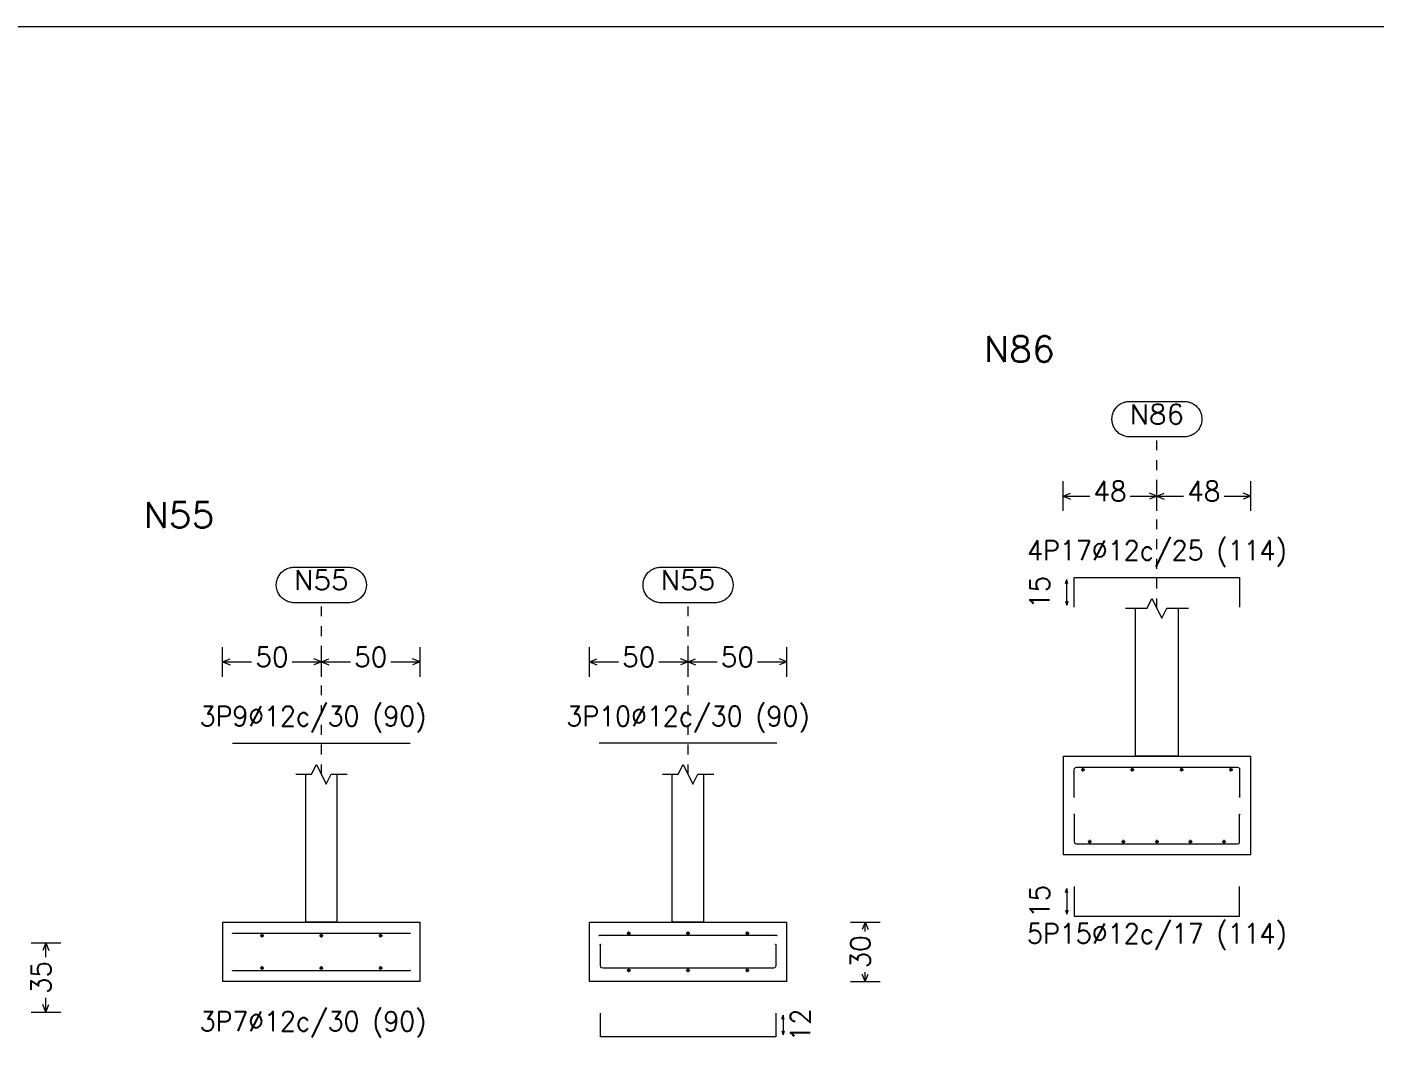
# Model space of a CAD drawing. Header units: millimetres. Extents: x -252 to 259, y -4 to 137.
# Drawn here: x -128.89 to -115.23, y 108.67 to 118.92 of the extents above; entities that cross this region are included whole.
import ezdxf
from ezdxf.enums import TextEntityAlignment as Align

# ---------------------------------------------------------------- set-up
doc = ezdxf.new("R2010")
doc.units = ezdxf.units.MM
doc.linetypes.add('CYPE_PUNTO', pattern=[0.075, 0, -0.075])
for name, color, linetype, lineweight in [('CIM_COTAS', 2, 'Continuous', 0), ('CIM_DIB_ARMADOS', 4, 'Continuous', 0), ('CIM_GEOMETRIA', 2, 'Continuous', 0), ('CIM_REFEREN', 2, 'Continuous', 0), ('CIM_TXT_ARMADOS', 3, 'Continuous', 0), ('RECUAD_LIMITES', 2, 'Continuous', 0)]:
    doc.layers.add(name, color=color, linetype=linetype, lineweight=lineweight)
doc.styles.add('CYPETXT', font='romans__.ttf', dxfattribs={"height": 0.2})

msp = doc.modelspace()

# ---------------------------------------------------------------- hatches: boundary and pattern name
at = {"layer": 'CIM_DIB_ARMADOS'}
h = msp.add_hatch(color=256, dxfattribs=at)
edge = h.paths.add_edge_path(flags=0)
edge.add_arc((-118.282, 111.122), 0.0016, 0, 360)
h = msp.add_hatch(color=256, dxfattribs=at)
edge = h.paths.add_edge_path(flags=0)
edge.add_arc((-116.606, 111.122), 0.0016, 0, 360)
h = msp.add_hatch(color=256, dxfattribs=at)
edge = h.paths.add_edge_path(flags=0)
edge.add_arc((-118.282, 110.946), 0.0016, 0, 360)
h = msp.add_hatch(color=256, dxfattribs=at)
edge = h.paths.add_edge_path(flags=0)
edge.add_arc((-116.606, 110.946), 0.0016, 0, 360)
h = msp.add_hatch(color=256, dxfattribs=at)
edge = h.paths.add_edge_path(flags=0)
edge.add_arc((-126.809, 109.74), 0.0016, 0, 360)
h = msp.add_hatch(color=256, dxfattribs=at)
edge = h.paths.add_edge_path(flags=0)
edge.add_arc((-125.009, 109.74), 0.0016, 0, 360)
h = msp.add_hatch(color=256, dxfattribs=at)
edge = h.paths.add_edge_path(flags=0)
edge.add_arc((-123.094, 109.716), 0.0016, 0, 360)
h = msp.add_hatch(color=256, dxfattribs=at)
edge = h.paths.add_edge_path(flags=0)
edge.add_arc((-121.294, 109.716), 0.0016, 0, 360)
h = msp.add_hatch(color=256, dxfattribs=at)
edge = h.paths.add_edge_path(flags=0)
edge.add_arc((-123.082, 109.628), 0.0016, 0, 360)
h = msp.add_hatch(color=256, dxfattribs=at)
edge = h.paths.add_edge_path(flags=0)
edge.add_arc((-121.306, 109.628), 0.0016, 0, 360)
h = msp.add_hatch(color=256, dxfattribs=at)
edge = h.paths.add_edge_path(flags=0)
edge.add_arc((-126.809, 109.364), 0.0016, 0, 360)
h = msp.add_hatch(color=256, dxfattribs=at)
edge = h.paths.add_edge_path(flags=0)
edge.add_arc((-125.009, 109.364), 0.0016, 0, 360)

# ---------------------------------------------------------------- linework, layer by layer
at = {"layer": 'CIM_COTAS', "linetype": 'CYPE_PUNTO'}
for p, q in [((-117.444, 113.034), (-117.444, 114.77)), ((-125.909, 111.352), (-125.909, 113.09)), ((-122.194, 111.352), (-122.194, 113.09))]:
    msp.add_line(p, q, dxfattribs=at)
at = {"layer": 'CIM_COTAS'}
for p, q in [((-118.394, 114.02), (-118.394, 114.32)), ((-117.444, 114.02), (-117.444, 114.32)), ((-117.444, 114.02), (-117.444, 114.32)), ((-116.494, 114.02), (-116.494, 114.32)), ((-118.394, 114.17), (-118.319, 114.2)), ((-117.444, 114.17), (-117.519, 114.2)), ((-117.444, 114.17), (-117.369, 114.2)), ((-116.494, 114.17), (-116.569, 114.2)), ((-118.394, 114.17), (-118.319, 114.14)), ((-118.394, 114.17), (-118.125, 114.17)), ((-117.714, 114.17), (-117.444, 114.17)), ((-117.444, 114.17), (-117.519, 114.14)), ((-117.444, 114.17), (-117.369, 114.14)), ((-117.444, 114.17), (-117.175, 114.17)), ((-116.764, 114.17), (-116.494, 114.17)), ((-116.494, 114.17), (-116.569, 114.14)), ((-126.909, 112.34), (-126.909, 112.64)), ((-125.909, 112.34), (-125.909, 112.64)), ((-125.909, 112.34), (-125.909, 112.64)), ((-124.909, 112.34), (-124.909, 112.64)), ((-123.194, 112.34), (-123.194, 112.64)), ((-122.194, 112.34), (-122.194, 112.64)), ((-122.194, 112.34), (-122.194, 112.64)), ((-121.194, 112.34), (-121.194, 112.64)), ((-126.909, 112.49), (-126.834, 112.52)), ((-126.909, 112.49), (-126.834, 112.46)), ((-126.909, 112.49), (-126.615, 112.49)), ((-126.204, 112.49), (-125.909, 112.49)), ((-125.909, 112.49), (-125.984, 112.52)), ((-125.909, 112.49), (-125.984, 112.46)), ((-125.909, 112.49), (-125.834, 112.52)), ((-125.909, 112.49), (-125.834, 112.46)), ((-125.909, 112.49), (-125.615, 112.49)), ((-125.204, 112.49), (-124.909, 112.49)), ((-124.909, 112.49), (-124.984, 112.52)), ((-124.909, 112.49), (-124.984, 112.46)), ((-123.194, 112.49), (-123.119, 112.52)), ((-123.194, 112.49), (-123.119, 112.46)), ((-123.194, 112.49), (-122.9, 112.49)), ((-122.489, 112.49), (-122.194, 112.49)), ((-122.194, 112.49), (-122.269, 112.52)), ((-122.194, 112.49), (-122.269, 112.46)), ((-122.194, 112.49), (-122.119, 112.52)), ((-122.194, 112.49), (-122.119, 112.46)), ((-122.194, 112.49), (-121.9, 112.49)), ((-121.489, 112.49), (-121.194, 112.49)), ((-121.194, 112.49), (-121.269, 112.52)), ((-121.194, 112.49), (-121.269, 112.46)), ((-120.549, 109.852), (-120.249, 109.852)), ((-120.399, 109.852), (-120.429, 109.777)), ((-120.399, 109.852), (-120.369, 109.777)), ((-120.399, 109.758), (-120.399, 109.852)), ((-128.849, 109.642), (-128.549, 109.642)), ((-128.699, 109.642), (-128.729, 109.567)), ((-128.699, 109.642), (-128.669, 109.567)), ((-128.699, 109.497), (-128.699, 109.642)), ((-120.399, 109.252), (-120.429, 109.327)), ((-120.399, 109.252), (-120.399, 109.347)), ((-120.399, 109.252), (-120.369, 109.327)), ((-120.549, 109.252), (-120.249, 109.252)), ((-128.699, 108.942), (-128.729, 109.017)), ((-128.699, 108.942), (-128.699, 109.086)), ((-128.699, 108.942), (-128.669, 109.017)), ((-128.849, 108.942), (-128.549, 108.942))]:
    msp.add_line(p, q, dxfattribs=at)
for points in [[(-117.168, 115.13), (-117.156, 115.13), (-117.144, 115.129), (-117.132, 115.127), (-117.121, 115.124), (-117.109, 115.12), (-117.098, 115.116), (-117.087, 115.111), (-117.077, 115.105), (-117.066, 115.099), (-117.057, 115.091), (-117.048, 115.084), (-117.039, 115.075), (-117.031, 115.066), (-117.023, 115.057), (-117.017, 115.047), (-117.01, 115.037), (-117.005, 115.026), (-117, 115.015), (-116.996, 115.004), (-116.993, 114.992), (-116.991, 114.98), (-116.989, 114.968), (-116.988, 114.956), (-116.988, 114.944), (-116.989, 114.932), (-116.991, 114.92), (-116.993, 114.908), (-116.996, 114.897), (-117, 114.885), (-117.005, 114.874), (-117.01, 114.864), (-117.017, 114.853), (-117.023, 114.843), (-117.031, 114.834), (-117.039, 114.825), (-117.048, 114.817), (-117.057, 114.809), (-117.066, 114.802), (-117.077, 114.795), (-117.087, 114.79), (-117.098, 114.784), (-117.109, 114.78), (-117.121, 114.777), (-117.132, 114.774), (-117.144, 114.772), (-117.156, 114.771), (-117.168, 114.77), (-117.72, 114.77), (-117.732, 114.771), (-117.744, 114.772), (-117.756, 114.774), (-117.768, 114.777), (-117.779, 114.78), (-117.791, 114.784), (-117.801, 114.79), (-117.812, 114.795), (-117.822, 114.802), (-117.832, 114.809), (-117.841, 114.817), (-117.85, 114.825), (-117.858, 114.834), (-117.865, 114.843), (-117.872, 114.853), (-117.878, 114.864), (-117.884, 114.874), (-117.888, 114.885), (-117.892, 114.897), (-117.895, 114.908), (-117.898, 114.92), (-117.899, 114.932), (-117.9, 114.944), (-117.9, 114.956), (-117.899, 114.968), (-117.898, 114.98), (-117.895, 114.992), (-117.892, 115.004), (-117.888, 115.015), (-117.884, 115.026), (-117.878, 115.037), (-117.872, 115.047), (-117.865, 115.057), (-117.858, 115.066), (-117.85, 115.075), (-117.841, 115.084), (-117.832, 115.091), (-117.822, 115.099), (-117.812, 115.105), (-117.801, 115.111), (-117.791, 115.116), (-117.779, 115.12), (-117.768, 115.124), (-117.756, 115.127), (-117.744, 115.129), (-117.732, 115.13), (-117.72, 115.13), (-117.168, 115.13)], [(-125.633, 113.45), (-125.621, 113.45), (-125.609, 113.448), (-125.597, 113.446), (-125.586, 113.444), (-125.574, 113.44), (-125.563, 113.436), (-125.552, 113.431), (-125.541, 113.425), (-125.531, 113.418), (-125.522, 113.411), (-125.512, 113.404), (-125.504, 113.395), (-125.496, 113.386), (-125.488, 113.377), (-125.481, 113.367), (-125.475, 113.357), (-125.47, 113.346), (-125.465, 113.335), (-125.461, 113.323), (-125.458, 113.312), (-125.456, 113.3), (-125.454, 113.288), (-125.453, 113.276), (-125.453, 113.264), (-125.454, 113.252), (-125.456, 113.24), (-125.458, 113.228), (-125.461, 113.217), (-125.465, 113.205), (-125.47, 113.194), (-125.475, 113.184), (-125.481, 113.173), (-125.488, 113.163), (-125.496, 113.154), (-125.504, 113.145), (-125.512, 113.137), (-125.522, 113.129), (-125.531, 113.122), (-125.541, 113.115), (-125.552, 113.109), (-125.563, 113.104), (-125.574, 113.1), (-125.586, 113.096), (-125.597, 113.094), (-125.609, 113.092), (-125.621, 113.09), (-125.633, 113.09), (-126.185, 113.09), (-126.197, 113.09), (-126.209, 113.092), (-126.221, 113.094), (-126.233, 113.096), (-126.244, 113.1), (-126.255, 113.104), (-126.266, 113.109), (-126.277, 113.115), (-126.287, 113.122), (-126.297, 113.129), (-126.306, 113.137), (-126.315, 113.145), (-126.323, 113.154), (-126.33, 113.163), (-126.337, 113.173), (-126.343, 113.184), (-126.348, 113.194), (-126.353, 113.205), (-126.357, 113.217), (-126.36, 113.228), (-126.363, 113.24), (-126.364, 113.252), (-126.365, 113.264), (-126.365, 113.276), (-126.364, 113.288), (-126.363, 113.3), (-126.36, 113.312), (-126.357, 113.323), (-126.353, 113.335), (-126.348, 113.346), (-126.343, 113.357), (-126.337, 113.367), (-126.33, 113.377), (-126.323, 113.386), (-126.315, 113.395), (-126.306, 113.404), (-126.297, 113.411), (-126.287, 113.418), (-126.277, 113.425), (-126.266, 113.431), (-126.255, 113.436), (-126.244, 113.44), (-126.233, 113.444), (-126.221, 113.446), (-126.209, 113.448), (-126.197, 113.45), (-126.185, 113.45), (-125.633, 113.45)], [(-121.918, 113.45), (-121.906, 113.45), (-121.894, 113.448), (-121.882, 113.446), (-121.871, 113.444), (-121.859, 113.44), (-121.848, 113.436), (-121.837, 113.431), (-121.826, 113.425), (-121.816, 113.418), (-121.807, 113.411), (-121.797, 113.404), (-121.789, 113.395), (-121.781, 113.386), (-121.773, 113.377), (-121.766, 113.367), (-121.76, 113.357), (-121.755, 113.346), (-121.75, 113.335), (-121.746, 113.323), (-121.743, 113.312), (-121.741, 113.3), (-121.739, 113.288), (-121.738, 113.276), (-121.738, 113.264), (-121.739, 113.252), (-121.741, 113.24), (-121.743, 113.228), (-121.746, 113.217), (-121.75, 113.205), (-121.755, 113.194), (-121.76, 113.184), (-121.766, 113.173), (-121.773, 113.163), (-121.781, 113.154), (-121.789, 113.145), (-121.797, 113.137), (-121.807, 113.129), (-121.816, 113.122), (-121.826, 113.115), (-121.837, 113.109), (-121.848, 113.104), (-121.859, 113.1), (-121.871, 113.096), (-121.882, 113.094), (-121.894, 113.092), (-121.906, 113.09), (-121.918, 113.09), (-122.47, 113.09), (-122.482, 113.09), (-122.494, 113.092), (-122.506, 113.094), (-122.518, 113.096), (-122.529, 113.1), (-122.54, 113.104), (-122.551, 113.109), (-122.562, 113.115), (-122.572, 113.122), (-122.582, 113.129), (-122.591, 113.137), (-122.6, 113.145), (-122.608, 113.154), (-122.615, 113.163), (-122.622, 113.173), (-122.628, 113.184), (-122.633, 113.194), (-122.638, 113.205), (-122.642, 113.217), (-122.645, 113.228), (-122.648, 113.24), (-122.649, 113.252), (-122.65, 113.264), (-122.65, 113.276), (-122.649, 113.288), (-122.648, 113.3), (-122.645, 113.312), (-122.642, 113.323), (-122.638, 113.335), (-122.633, 113.346), (-122.628, 113.357), (-122.622, 113.367), (-122.615, 113.377), (-122.608, 113.386), (-122.6, 113.395), (-122.591, 113.404), (-122.582, 113.411), (-122.572, 113.418), (-122.562, 113.425), (-122.551, 113.431), (-122.54, 113.436), (-122.529, 113.44), (-122.518, 113.444), (-122.506, 113.446), (-122.494, 113.448), (-122.482, 113.45), (-122.47, 113.45), (-121.918, 113.45)]]:
    msp.add_lwpolyline(points, close=True, dxfattribs=at)
at = {"layer": 'CIM_DIB_ARMADOS'}
for p, q in [((-126.809, 111.665), (-125.009, 111.665)), ((-121.294, 111.665), (-123.094, 111.665)), ((-118.212, 111.398), (-118.176, 111.398)), ((-118.194, 111.38), (-118.194, 111.416)), ((-117.712, 111.398), (-117.676, 111.398)), ((-117.694, 111.38), (-117.694, 111.416)), ((-117.212, 111.398), (-117.176, 111.398)), ((-117.194, 111.38), (-117.194, 111.416)), ((-116.712, 111.398), (-116.676, 111.398)), ((-116.694, 111.38), (-116.694, 111.416)), ((-118.142, 110.67), (-118.106, 110.67)), ((-118.124, 110.652), (-118.124, 110.688)), ((-117.802, 110.67), (-117.766, 110.67)), ((-117.784, 110.652), (-117.784, 110.688)), ((-117.462, 110.67), (-117.426, 110.67)), ((-117.444, 110.652), (-117.444, 110.688)), ((-117.122, 110.67), (-117.086, 110.67)), ((-117.104, 110.652), (-117.104, 110.688)), ((-116.782, 110.67), (-116.746, 110.67)), ((-116.764, 110.652), (-116.764, 110.688)), ((-126.809, 109.74), (-125.009, 109.74)), ((-126.527, 109.716), (-126.491, 109.716)), ((-126.509, 109.698), (-126.509, 109.734)), ((-125.927, 109.716), (-125.891, 109.716)), ((-125.909, 109.698), (-125.909, 109.734)), ((-125.327, 109.716), (-125.291, 109.716)), ((-125.309, 109.698), (-125.309, 109.734)), ((-121.294, 109.716), (-123.094, 109.716)), ((-122.812, 109.74), (-122.776, 109.74)), ((-122.794, 109.722), (-122.794, 109.758)), ((-122.212, 109.74), (-122.176, 109.74)), ((-122.194, 109.722), (-122.194, 109.758)), ((-121.612, 109.74), (-121.576, 109.74)), ((-121.594, 109.722), (-121.594, 109.758)), ((-126.509, 109.37), (-126.509, 109.406)), ((-125.909, 109.37), (-125.909, 109.406)), ((-125.309, 109.37), (-125.309, 109.406)), ((-126.809, 109.364), (-125.009, 109.364)), ((-126.527, 109.388), (-126.491, 109.388)), ((-125.927, 109.388), (-125.891, 109.388)), ((-125.327, 109.388), (-125.291, 109.388)), ((-122.812, 109.364), (-122.776, 109.364)), ((-122.794, 109.346), (-122.794, 109.382)), ((-122.212, 109.364), (-122.176, 109.364)), ((-122.194, 109.346), (-122.194, 109.382)), ((-121.612, 109.364), (-121.576, 109.364)), ((-121.594, 109.346), (-121.594, 109.382))]:
    msp.add_line(p, q, dxfattribs=at)
for points in [[(-118.282, 113.045), (-118.282, 113.345), (-116.606, 113.345), (-116.606, 113.045)], [(-118.282, 111.122), (-118.282, 111.398), (-118.279, 111.41), (-118.27, 111.419), (-118.258, 111.422), (-116.63, 111.422), (-116.618, 111.419), (-116.609, 111.41), (-116.606, 111.398), (-116.606, 111.122)], [(-118.282, 110.946), (-118.282, 110.67), (-118.279, 110.658), (-118.27, 110.649), (-118.258, 110.646), (-116.63, 110.646), (-116.618, 110.649), (-116.609, 110.658), (-116.606, 110.67), (-116.606, 110.946)], [(-118.282, 110.213), (-118.282, 109.913), (-116.606, 109.913), (-116.606, 110.213)], [(-121.306, 109.628), (-121.306, 109.412), (-121.309, 109.4), (-121.318, 109.391), (-121.33, 109.388), (-123.058, 109.388), (-123.07, 109.391), (-123.079, 109.4), (-123.082, 109.412), (-123.082, 109.628)], [(-121.306, 108.931), (-121.306, 108.691), (-123.082, 108.691), (-123.082, 108.931)]]:
    msp.add_lwpolyline(points, dxfattribs=at)
for centre, radius in [((-118.194, 111.398), 0.012), ((-117.694, 111.398), 0.012), ((-117.194, 111.398), 0.012), ((-116.694, 111.398), 0.012), ((-118.282, 111.122), 0.0016), ((-116.606, 111.122), 0.0016), ((-118.282, 110.946), 0.0016), ((-116.606, 110.946), 0.0016), ((-118.124, 110.67), 0.012), ((-117.784, 110.67), 0.012), ((-117.444, 110.67), 0.012), ((-117.104, 110.67), 0.012), ((-116.764, 110.67), 0.012), ((-126.809, 109.74), 0.0016), ((-126.509, 109.716), 0.012), ((-125.909, 109.716), 0.012), ((-125.309, 109.716), 0.012), ((-125.009, 109.74), 0.0016), ((-123.094, 109.716), 0.0016), ((-122.794, 109.74), 0.012), ((-122.194, 109.74), 0.012), ((-121.594, 109.74), 0.012), ((-121.294, 109.716), 0.0016), ((-123.082, 109.628), 0.0016), ((-121.306, 109.628), 0.0016), ((-126.509, 109.388), 0.012), ((-125.909, 109.388), 0.012), ((-125.309, 109.388), 0.012), ((-126.809, 109.364), 0.0016), ((-125.009, 109.364), 0.0016), ((-122.794, 109.364), 0.012), ((-122.194, 109.364), 0.012), ((-121.594, 109.364), 0.012)]:
    msp.add_circle(centre, radius, dxfattribs=at)
at = {"layer": 'CIM_GEOMETRIA'}
for p, q in [((-117.664, 113.034), (-117.664, 111.534)), ((-117.224, 111.534), (-117.224, 113.034)), ((-118.394, 111.534), (-116.494, 111.534)), ((-118.394, 111.534), (-118.394, 110.534)), ((-117.224, 111.534), (-117.664, 111.534)), ((-117.664, 111.534), (-117.454, 111.534)), ((-117.224, 111.534), (-117.435, 111.534)), ((-116.494, 110.534), (-116.494, 111.534)), ((-126.069, 111.352), (-126.069, 109.852)), ((-125.749, 109.852), (-125.749, 111.352)), ((-122.034, 109.852), (-122.034, 111.352)), ((-116.494, 110.534), (-118.394, 110.534)), ((-126.909, 109.852), (-124.909, 109.852)), ((-126.909, 109.852), (-126.909, 109.252)), ((-125.749, 109.852), (-126.069, 109.852)), ((-126.069, 109.852), (-125.917, 109.852)), ((-125.749, 109.852), (-125.901, 109.852)), ((-124.909, 109.252), (-124.909, 109.852)), ((-123.194, 109.852), (-121.194, 109.852)), ((-123.194, 109.252), (-123.194, 109.852)), ((-122.034, 109.852), (-122.354, 109.852)), ((-121.194, 109.252), (-121.194, 109.852)), ((-124.909, 109.252), (-126.909, 109.252)), ((-121.194, 109.252), (-123.194, 109.252))]:
    msp.add_line(p, q, dxfattribs=at)
for points in [[(-117.764, 113.034), (-117.544, 113.034), (-117.494, 113.134), (-117.394, 112.934), (-117.344, 113.034), (-117.124, 113.034)], [(-126.169, 111.352), (-126.009, 111.352), (-125.959, 111.452), (-125.859, 111.252), (-125.809, 111.352), (-125.649, 111.352)], [(-122.454, 111.352), (-122.294, 111.352), (-122.244, 111.452), (-122.144, 111.252), (-122.094, 111.352), (-121.934, 111.352)], [(-122.034, 109.852), (-122.06, 109.852), (-122.328, 109.852), (-122.354, 109.852), (-122.354, 111.352)]]:
    msp.add_lwpolyline(points, dxfattribs=at)
at = {"layer": 'CIM_TXT_ARMADOS'}
for p, q in [((-118.37, 113.285), (-118.357, 113.325)), ((-118.345, 113.285), (-118.357, 113.325)), ((-118.357, 113.065), (-118.357, 113.325)), ((-118.37, 113.105), (-118.357, 113.065)), ((-118.345, 113.105), (-118.357, 113.065)), ((-118.37, 110.153), (-118.357, 110.193)), ((-118.345, 110.153), (-118.357, 110.193)), ((-118.357, 110.193), (-118.357, 109.933)), ((-118.37, 109.973), (-118.357, 109.933)), ((-118.345, 109.973), (-118.357, 109.933)), ((-121.244, 108.871), (-121.231, 108.911)), ((-121.219, 108.871), (-121.231, 108.911)), ((-121.231, 108.911), (-121.231, 108.711)), ((-121.244, 108.751), (-121.231, 108.711)), ((-121.219, 108.751), (-121.231, 108.711))]:
    msp.add_line(p, q, dxfattribs=at)
at = {"layer": 'RECUAD_LIMITES'}
msp.add_lwpolyline([(-158.498, 76.924), (-99.098, 76.924), (-99.098, 118.924), (-158.498, 118.924), (-158.498, 76.924)], close=True, dxfattribs=at)

# ---------------------------------------------------------------- texts
at = {"layer": 'CIM_COTAS', "style": 'CYPETXT'}
for s, width, p, p2 in [('N86', 0.924861, (-117.72, 114.9), (-117.168, 114.9)), ('48', 0.872087, (-118.087, 114.12), (-117.751, 114.12)), ('48', 0.872087, (-117.137, 114.12), (-116.801, 114.12)), ('N55', 0.924861, (-126.185, 113.22), (-125.633, 113.22)), ('N55', 0.924861, (-122.47, 113.22), (-121.918, 113.22)), ('50', 0.872087, (-126.577, 112.44), (-126.241, 112.44)), ('50', 0.872087, (-125.577, 112.44), (-125.241, 112.44)), ('50', 0.872087, (-122.862, 112.44), (-122.526, 112.44)), ('50', 0.872087, (-121.862, 112.44), (-121.526, 112.44))]:
    msp.add_text(s, height=0.2, dxfattribs=dict(at, width=width)).set_placement(p, p2, align=Align.FIT)
at = {"layer": 'CIM_COTAS', "style": 'CYPETXT', "width": 0.872087}
for s, p, p2 in [('30', (-120.349, 109.384), (-120.349, 109.72)), ('35', (-128.649, 109.124), (-128.649, 109.46))]:
    msp.add_text(s, height=0.2, rotation=90, dxfattribs=at).set_placement(p, p2, align=Align.FIT)
at = {"layer": 'CIM_REFEREN', "style": 'CYPETXT', "width": 0.924861}
for s, p, p2 in [('N86', (-119.195, 115.53), (-118.478, 115.53)), ('N55', (-127.71, 113.85), (-126.993, 113.85))]:
    msp.add_text(s, height=0.26, dxfattribs=at).set_placement(p, p2, align=Align.FIT)
at = {"layer": 'CIM_TXT_ARMADOS', "style": 'CYPETXT'}
for s, width, p, p2 in [('4P17%%c12c/25 (114)', 0.829545, (-118.76, 113.52), (-116.129, 113.52)), ('3P9%%c12c/30 (90)', 0.823663, (-127.141, 111.84), (-124.846, 111.84)), ('3P10%%c12c/30 (90)', 0.826794, (-123.426, 111.84), (-120.963, 111.84)), ('5P15%%c12c/17 (114)', 0.829545, (-118.76, 109.638), (-116.129, 109.638)), ('3P7%%c12c/30 (90)', 0.823663, (-127.141, 108.749), (-124.846, 108.749))]:
    msp.add_text(s, height=0.2, dxfattribs=dict(at, width=width)).set_placement(p, p2, align=Align.FIT)
at = {"layer": 'CIM_TXT_ARMADOS', "style": 'CYPETXT', "width": 0.872087}
for s, p, p2 in [('15', (-118.532, 113.027), (-118.532, 113.363)), ('15', (-118.532, 109.895), (-118.532, 110.231)), ('12', (-120.956, 108.643), (-120.956, 108.979))]:
    msp.add_text(s, height=0.2, rotation=90, dxfattribs=at).set_placement(p, p2, align=Align.FIT)

doc.saveas('drawing.dxf')
